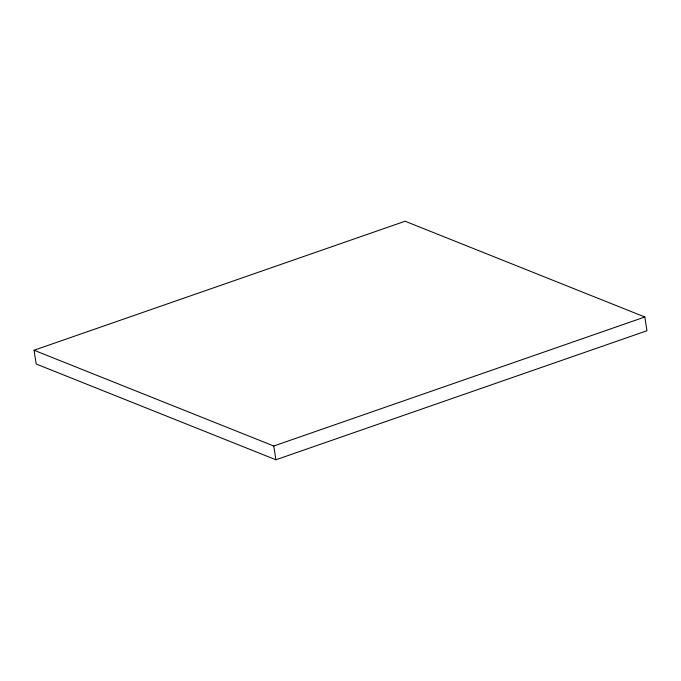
<?xml version="1.0" encoding="UTF-8"?>
<svg xmlns="http://www.w3.org/2000/svg" width="681" height="681" viewBox="0 0 681 681"><rect width="100%" height="100%" fill="white"/><g stroke="black" fill="none" stroke-linecap="round" stroke-linejoin="round"><path stroke-width="1.02" d="M34.05 350.247L405.101 221.231L644.822 316.997L646.95 330.753L275.899 459.769L36.178 364.003L34.05 350.247L273.771 446.012L644.822 316.997M273.771 446.012L275.899 459.769"/></g></svg>
